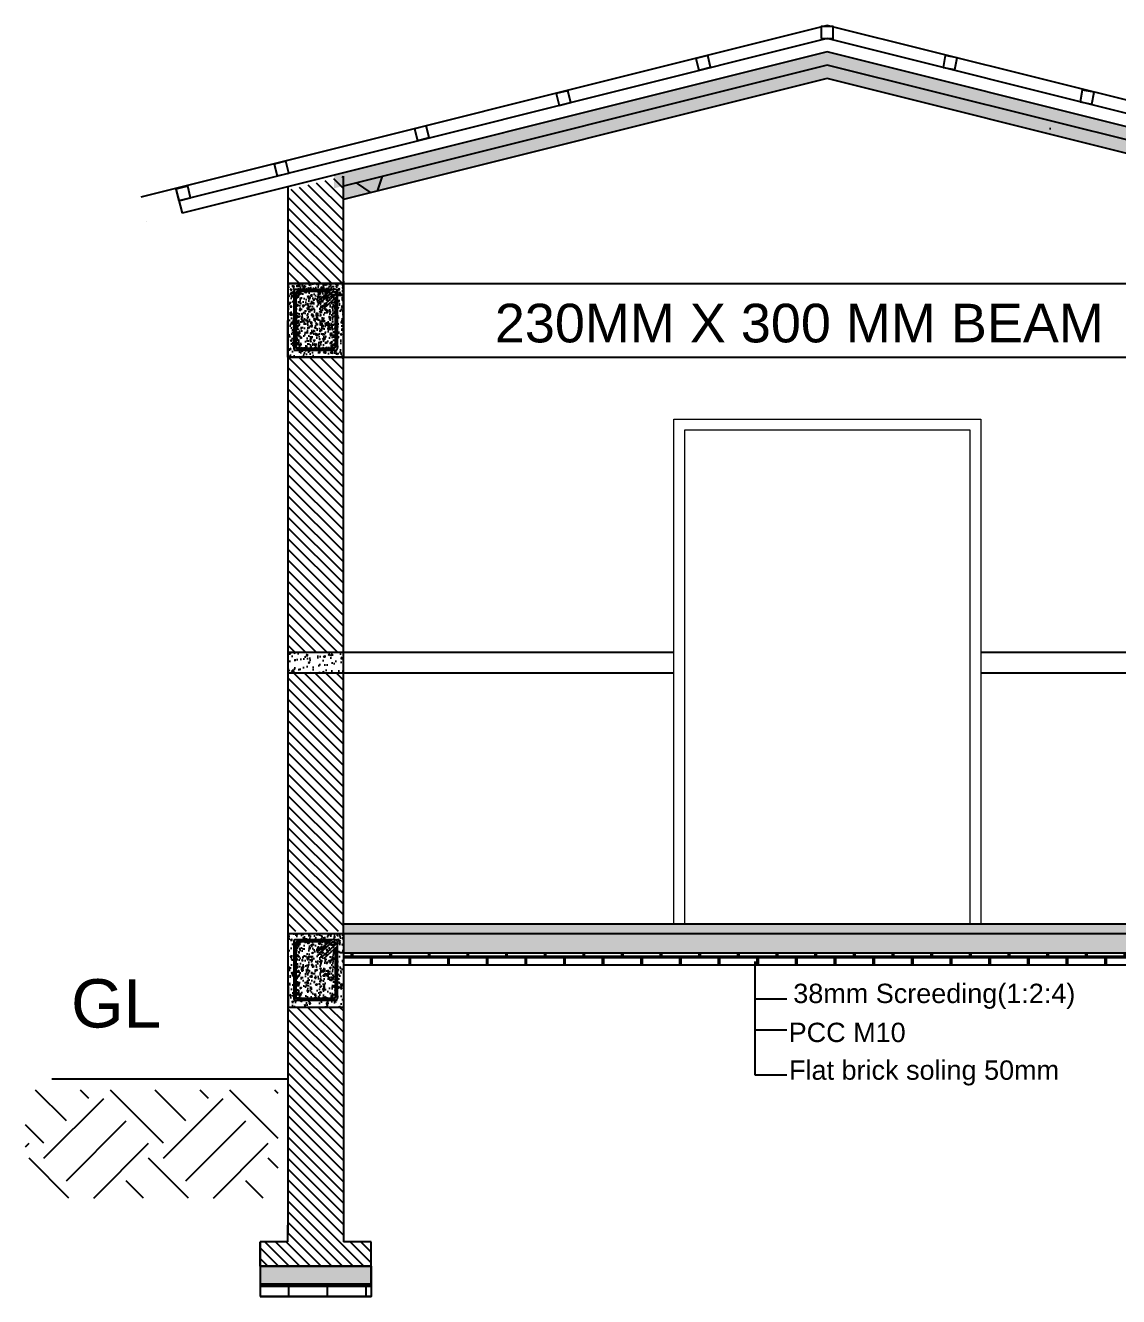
# Model space of a CAD drawing. Header units: metres. Extents: x 428 to 3974, y -4076 to 3914.
# Drawn here: x 1039.47 to 1043.99, y -388.2 to -382.94 of the extents above; entities that cross this region are included whole.
import ezdxf

# ---------------------------------------------------------------- set-up
doc = ezdxf.new("R2010")
doc.units = ezdxf.units.M
doc.header["$MEASUREMENT"] = 0
doc.linetypes.add('CONTINOUS', pattern=[0])
for name, color, linetype in [('Dimension', 7, 'Continuous'), ('Frame', 7, 'Continuous'), ('Roof', 221, 'CONTINOUS'), ('Truss', 202, 'Continuous'), ('wall', 150, 'Continuous')]:
    doc.layers.add(name, color=color, linetype=linetype)
doc.layers.add('Doors', color=3, linetype='Continuous', lineweight=20)
doc.layers.add('hatch-back', color=9, linetype='Continuous', lineweight=5)
doc.styles.add('labor camp', font='arial.ttf')
pattern_1 = [(50, (-6.520944, 18.36636), (0.0717260183, -0.0062752135), [0.0075, -0.0825]), (355, (-6.520944, 18.36636), (-0.0138751334, 0.0752192134), [0.006, -0.066]), (100.4514, (-6.51497, 18.36584), (0.057850938, 0.068943954), [0.006374019, -0.070114211]), (46.1842, (-6.52094, 18.38636), (0.106724105, -0.0165519014), [0.01125, -0.12375]), (96.6356, (-6.51205, 18.38498), (0.093466271, 0.097411787), [0.009561029, -0.1051713]), (351.1842, (-6.52094, 18.38636), (0.093466195, 0.09741186), [0.009, -0.099]), (21, (-6.510944, 18.38136), (0.0596907052, -0.040261889), [0.0075, -0.0825]), (326, (-6.510944, 18.38136), (0.024331533, 0.0725150045), [0.006, -0.066]), (71.4514, (-6.50597, 18.37801), (0.084022263, 0.0322530497), [0.006374019, -0.070114211]), (37.5, (-6.520944, 18.366362), (0.00121598553, 0.0332893854), [0, -0.0652, 0, -0.067, 0, -0.06625]), (7.5, (-6.520944, 18.366362), (0.0263069537, 0.0394411712), [0, -0.0382, 0, -0.0637, 0, -0.02525]), (327.5, (-6.543244, 18.366362), (0.0533822436, -0.0022554872), [0, -0.025, 0, -0.078, 0, -0.1035]), (317.5, (-6.553244, 18.36636), (0.058318617, 0.0100104982), [0, -0.0325, 0, -0.0518, 0, -0.0735])]
pattern_2 = [(50, (-0.93755, 0), (0.0717260183, -0.0062752135), [0.0075, -0.0825]), (355, (-0.93755, 0), (-0.0138751334, 0.0752192134), [0.006, -0.066]), (100.4514, (-0.93157, -0.00052), (0.057850938, 0.068943954), [0.006374019, -0.070114211]), (46.1842, (-0.93755, 0.02), (0.106724105, -0.0165519014), [0.01125, -0.12375]), (96.6356, (-0.92865, 0.01862), (0.093466271, 0.097411787), [0.009561029, -0.1051713]), (351.1842, (-0.93755, 0.02), (0.093466195, 0.09741186), [0.009, -0.099]), (21, (-0.92755, 0.015), (0.0596907052, -0.040261889), [0.0075, -0.0825]), (326, (-0.92755, 0.015), (0.024331533, 0.0725150045), [0.006, -0.066]), (71.4514, (-0.922574, 0.011645), (0.084022263, 0.0322530497), [0.006374019, -0.070114211]), (37.5, (-0.937548, 0), (0.00121598553, 0.0332893854), [0, -0.0652, 0, -0.067, 0, -0.06625]), (7.5, (-0.93755, 0), (0.0263069537, 0.0394411712), [0, -0.0382, 0, -0.0637, 0, -0.02525]), (327.5, (-0.959848, 0), (0.0533822436, -0.0022554872), [0, -0.025, 0, -0.078, 0, -0.1035]), (317.5, (-0.96985, 0), (0.058318617, 0.0100104982), [0, -0.0325, 0, -0.0518, 0, -0.0735])]
pattern_3 = [(50, (0, 0), (0.0717260183, -0.0062752135), [0.0075, -0.0825]), (355, (0, 0), (-0.0138751334, 0.0752192134), [0.006, -0.066]), (100.4514, (0.00598, -0.00052), (0.057850938, 0.068943954), [0.006374019, -0.070114211]), (46.1842, (0, 0.02), (0.106724105, -0.0165519014), [0.01125, -0.12375]), (96.6356, (0.00889, 0.01862), (0.093466271, 0.097411787), [0.009561029, -0.1051713]), (351.1842, (0, 0.02), (0.093466195, 0.09741186), [0.009, -0.099]), (21, (0.01, 0.015), (0.0596907052, -0.040261889), [0.0075, -0.0825]), (326, (0.01, 0.015), (0.024331533, 0.0725150045), [0.006, -0.066]), (71.4514, (0.014974, 0.011645), (0.084022263, 0.0322530497), [0.006374019, -0.070114211]), (37.5, (0, 0), (0.00121598553, 0.0332893854), [0, -0.0652, 0, -0.067, 0, -0.06625]), (7.5, (0, 0), (0.0263069537, 0.0394411712), [0, -0.0382, 0, -0.0637, 0, -0.02525]), (327.5, (-0.0223, 0), (0.0533822436, -0.0022554872), [0, -0.025, 0, -0.078, 0, -0.1035]), (317.5, (-0.0323, 0), (0.058318617, 0.0100104982), [0, -0.0325, 0, -0.0518, 0, -0.0735])]

msp = doc.modelspace()

# ---------------------------------------------------------------- hatches: boundary and pattern name
at = {"transparency": 33554687}
h = msp.add_hatch(dxfattribs=at)
h.set_pattern_fill('AR-CONC', color=6, scale=0.01)
h.set_pattern_definition([(50, (647.70112, -263.478895), (0.071726018, -0.0062752135), [0.0075, -0.0825]), (355, (647.70112, -263.478895), (-0.013875133, 0.075219213), [0.006, -0.066]), (100.451444, (647.707096, -263.47942), (0.057850885, 0.068943999), [0.006374019, -0.070114211]), (46.1842, (647.70112, -263.458895), (0.106724133, -0.016551928), [0.01125, -0.12375]), (96.635635, (647.71001, -263.46027), (0.093466195, 0.09741186), [0.009561034, -0.105171376]), (351.184164, (647.70112, -263.4589), (0.093466195, 0.09741186), [0.009, -0.099]), (21, (647.71112, -263.463895), (0.059690705, -0.040261889), [0.0075, -0.0825]), (326, (647.71112, -263.463895), (0.024331533, 0.072515005), [0.006, -0.066]), (71.451445, (647.716094, -263.46725), (0.084022238, 0.032253115), [0.006374019, -0.070114211]), (37.5, (647.70112, -263.478895), (0.0012159855, 0.0332893854), [0, -0.0652, 0, -0.067, 0, -0.06625]), (7.5, (647.70112, -263.478895), (0.0263069537, 0.0394411712), [0, -0.0382, 0, -0.0637, 0, -0.02525]), (327.5, (647.67882, -263.478895), (0.0533822436, -0.0022554872), [0, -0.025, 0, -0.078, 0, -0.1035]), (317.5, (647.66882, -263.478895), (0.058318617, 0.010010498), [0, -0.0325, 0, -0.0518, 0, -0.0735])])
h.paths.add_polyline_path([(1040.7524, -384.0697), (1040.7027, -384.1155), (1040.6959, -384.1081), (1040.7489, -384.0593, -0.589119), (1040.7367, -384.0525, -0.174263), (1040.7385, -384.0474), (1040.6832, -384.0936), (1040.6768, -384.0859), (1040.7264, -384.0445), (1040.597, -384.045, -0.414214), (1040.605, -384.053, -1), (1040.589, -384.053, -0.414214), (1040.597, -384.045), (1040.5944, -384.0445, 0.414214), (1040.5884, -384.0505), (1040.5884, -384.2688, -0.90907), (1040.6042, -384.2703, -0.414214), (1040.5962, -384.2783), (1040.7419, -384.2785, -0.343546), (1040.7359, -384.2707, -1), (1040.7519, -384.2707)])
h = msp.add_hatch(dxfattribs=at)
h.set_pattern_fill('AR-CONC', color=6, scale=0.01)
h.set_pattern_definition([(50, (647.70112, -266.169503), (0.071726018, -0.0062752135), [0.0075, -0.0825]), (355, (647.70112, -266.1695), (-0.013875133, 0.075219213), [0.006, -0.066]), (100.451444, (647.707096, -266.170026), (0.057850885, 0.068943999), [0.006374019, -0.070114211]), (46.1842, (647.70112, -266.1495), (0.106724133, -0.016551928), [0.01125, -0.12375]), (96.635635, (647.71001, -266.15088), (0.093466195, 0.09741186), [0.009561034, -0.105171376]), (351.184164, (647.70112, -266.1495), (0.093466195, 0.09741186), [0.009, -0.099]), (21, (647.71112, -266.154503), (0.059690705, -0.040261889), [0.0075, -0.0825]), (326, (647.71112, -266.1545), (0.024331533, 0.072515005), [0.006, -0.066]), (71.451445, (647.716094, -266.15786), (0.084022238, 0.032253115), [0.006374019, -0.070114211]), (37.5, (647.70112, -266.169503), (0.0012159855, 0.0332893854), [0, -0.0652, 0, -0.067, 0, -0.06625]), (7.5, (647.70112, -266.169503), (0.0263069537, 0.0394411712), [0, -0.0382, 0, -0.0637, 0, -0.02525]), (327.5, (647.67882, -266.169503), (0.0533822436, -0.0022554872), [0, -0.025, 0, -0.078, 0, -0.1035]), (317.5, (647.66882, -266.169503), (0.058318617, 0.010010498), [0, -0.0325, 0, -0.0518, 0, -0.0735])])
h.paths.add_polyline_path([(1040.7524, -386.7603), (1040.7027, -386.8061), (1040.6959, -386.7987), (1040.7489, -386.7499, -0.589119), (1040.7367, -386.7431, -0.174263), (1040.7385, -386.738), (1040.6832, -386.7842), (1040.6768, -386.7765), (1040.7264, -386.7351), (1040.597, -386.7356, -0.414214), (1040.605, -386.7436, -1), (1040.589, -386.7436, -0.414214), (1040.597, -386.7356), (1040.5944, -386.7351, 0.414214), (1040.5884, -386.7411), (1040.5884, -386.9594, -0.90907), (1040.6042, -386.9609, -0.414214), (1040.5962, -386.9689), (1040.7419, -386.9691, -0.343546), (1040.7359, -386.9614, -1), (1040.7519, -386.9614)])
at = {"layer": 'Dimension'}
h = msp.add_hatch(dxfattribs=at)
h.set_pattern_fill('ANSI31', color=6, scale=0.25, angle=90, style=0)
h.paths.add_polyline_path([(1040.7854, -383.5663), (1040.5568, -383.6234), (1040.5568, -384.0115), (1040.7854, -384.0115)])
h.paths.add_polyline_path([(1045.0206, -383.6041), (1044.792, -383.547), (1044.792, -383.5663), (1044.792, -384.0115), (1045.0206, -384.0115)])
h = msp.add_hatch(dxfattribs=at)
h.set_pattern_fill('ANSI31', color=6, scale=0.25, angle=90, style=0)
h.set_pattern_definition([(135, (-6.520944, 18.366362), (-0.0220970869, -0.0220970869), [])])
h.paths.add_polyline_path([(1040.7854, -384.3163), (1040.5568, -384.3163), (1040.5568, -385.5363), (1040.7854, -385.5363), (1040.7854, -384.9121)])
h = msp.add_hatch(dxfattribs=at)
h.set_pattern_fill('ANSI31', color=6, scale=0.25, angle=90, style=0)
h.set_pattern_definition([(135, (-6.520944, 18.496362), (-0.0220970869, -0.0220970869), [])])
h.paths.add_polyline_path([(1040.5568, -386.6921), (1040.7854, -386.6921), (1040.7854, -385.6221), (1040.5568, -385.6221)])
h = msp.add_hatch(dxfattribs=at)
h.set_pattern_fill('ANSI31', color=6, scale=0.25, angle=90, style=0)
h.paths.add_polyline_path([(1045.0209, -387.0069), (1044.7909, -387.0069), (1044.7909, -387.9083), (1044.7909, -387.9083), (1044.7909, -387.977), (1044.6759, -387.977), (1044.6759, -388.0776), (1045.1359, -388.0776), (1045.1359, -387.977), (1045.0209, -387.977), (1045.0209, -387.9083), (1045.0209, -387.9083)])
h.paths.add_polyline_path([(1040.7856, -387.0069), (1040.5556, -387.0069), (1040.5556, -387.9083), (1040.5556, -387.9083), (1040.5556, -387.977), (1040.4406, -387.977), (1040.4406, -388.0776), (1040.9006, -388.0776), (1040.9006, -387.977), (1040.7856, -387.977), (1040.7856, -387.9083), (1040.7856, -387.9083)])
at = {"layer": 'Truss', "linetype": 'Continuous', "lineweight": 30}
h = msp.add_hatch(dxfattribs=at)
h.set_pattern_fill('AR-B816C', color=256, scale=0.01)
h.set_pattern_definition([(0, (-0.93755, 0), (0.08, 0.08), [0.15625, -0.00375]), (0, (-1.01755, 0.00375), (0.08, 0.08), [0.15625, -0.00375]), (90, (-0.93755, 0), (-0.08, 0.08), [-0.08375, 0.07625]), (90, (-0.9413, 0), (-0.08, 0.08), [-0.08375, 0.07625])])
h.paths.add_polyline_path([(1044.7906, -386.8321), (1044.7906, -386.7821), (1040.7853, -386.7821), (1040.7854, -386.8321)])
at = {"layer": 'wall'}
h = msp.add_hatch(dxfattribs=at)
h.set_pattern_fill('AR-CONC', color=201, scale=0.01, style=0)
h.set_pattern_definition([(50, (-0.039133, 0.00344), (0.0717260183, -0.0062752135), [0.0075, -0.0825]), (355, (-0.03913, 0.00344), (-0.0138751334, 0.0752192134), [0.006, -0.066]), (100.4514, (-0.033156, 0.002916), (0.057850938, 0.068943954), [0.006374019, -0.070114211]), (46.1842, (-0.03913, 0.02344), (0.106724105, -0.0165519014), [0.01125, -0.12375]), (96.6356, (-0.03024, 0.02206), (0.093466271, 0.097411787), [0.009561029, -0.1051713]), (351.1842, (-0.03913, 0.02344), (0.093466195, 0.09741186), [0.009, -0.099]), (21, (-0.029133, 0.01844), (0.0596907052, -0.040261889), [0.0075, -0.0825]), (326, (-0.02913, 0.01844), (0.024331533, 0.0725150045), [0.006, -0.066]), (71.4514, (-0.02416, 0.015084), (0.084022263, 0.0322530497), [0.006374019, -0.070114211]), (37.5, (-0.039133, 0.00344), (0.00121598553, 0.0332893854), [0, -0.0652, 0, -0.067, 0, -0.06625]), (7.5, (-0.039133, 0.00344), (0.0263069537, 0.0394411712), [0, -0.0382, 0, -0.0637, 0, -0.02525]), (327.5, (-0.061433, 0.00344), (0.0533822436, -0.0022554872), [0, -0.025, 0, -0.078, 0, -0.1035]), (317.5, (-0.071433, 0.00344), (0.058318617, 0.0100104982), [0, -0.0325, 0, -0.0518, 0, -0.0735])])
h.paths.add_polyline_path([(1042.7881, -383.107), (1044.7529, -383.5982), (1044.7529, -383.5628), (1044.7529, -383.5435), (1042.7881, -383.0523), (1040.7462, -383.5628), (1040.7462, -383.6174)])
h = msp.add_hatch(dxfattribs=at)
h.set_pattern_fill('AR-CONC', color=256, scale=0.25, style=0)
h.set_pattern_definition([(50, (0, 0), (1.7931505, -0.1568803), [0.1875, -2.0625]), (355, (0, 0), (-0.3468783, 1.8804803), [0.15, -1.65]), (100.4514, (0.1494, -0.013), (1.4462735, 1.7235989), [0.1593505, -1.7528553]), (46.1842, (0, 0.5), (2.6681026, -0.4137975), [0.28125, -3.09375]), (96.6356, (0.2223, 0.4655), (2.336657, 2.4352947), [0.239026, -2.6292825]), (351.1842, (0, 0.5), (2.336655, 2.4352965), [0.225, -2.475]), (21, (0.25, 0.375), (1.4922676, -1.0065472), [0.1875, -2.0625]), (326, (0.25, 0.375), (0.6082883, 1.812875), [0.15, -1.65]), (71.4514, (0.3744, 0.2911), (2.1005566, 0.8063262), [0.1593505, -1.7528553]), (37.5, (0, 0), (0.03039964, 0.83223463), [0, -1.63, 0, -1.675, 0, -1.65625]), (7.5, (0, 0), (0.65767384, 0.9860293), [0, -0.955, 0, -1.5925, 0, -0.63125]), (327.5, (-0.5575, 0), (1.3345561, -0.05638718), [0, -0.625, 0, -1.95, 0, -2.5875]), (317.5, (-0.8075, 0), (1.4579654, 0.2502625), [0, -0.8125, 0, -1.295, 0, -1.8375])])
h.paths.add_polyline_path([(1042.7881, -383.107), (1040.7854, -383.6077), (1040.7854, -383.664), (1042.7881, -383.1633), (1044.792, -383.6643), (1044.792, -383.6079)])
h = msp.add_hatch(dxfattribs=at)
h.set_pattern_fill('AR-CONC', color=201, scale=0.01, style=0)
h.set_pattern_definition([(50, (0, 0), (0.0717260183, -0.0062752135), [0.0075, -0.0825]), (355, (0, 0), (-0.0138751334, 0.0752192134), [0.006, -0.066]), (100.4514, (0.00598, -0.00052), (0.057850938, 0.068943954), [0.006374019, -0.070114211]), (46.1842, (0, 0.02), (0.106724105, -0.0165519014), [0.01125, -0.12375]), (96.6356, (0.00889, 0.01862), (0.093466271, 0.097411787), [0.009561029, -0.1051713]), (351.1842, (0, 0.02), (0.093466195, 0.09741186), [0.009, -0.099]), (21, (0.01, 0.015), (0.0596907052, -0.040261889), [0.0075, -0.0825]), (326, (0.01, 0.015), (0.024331533, 0.0725150045), [0.006, -0.066]), (71.4514, (0.014974, 0.011645), (0.084022263, 0.0322530497), [0.006374019, -0.070114211]), (37.5, (0, 0), (0.00121598553, 0.0332893854), [0, -0.0652, 0, -0.067, 0, -0.06625]), (7.5, (0, 0), (0.0263069537, 0.0394411712), [0, -0.0382, 0, -0.0637, 0, -0.02525]), (327.5, (-0.0223, 0), (0.0533822436, -0.0022554872), [0, -0.025, 0, -0.078, 0, -0.1035]), (317.5, (-0.0323, 0), (0.058318617, 0.0100104982), [0, -0.0325, 0, -0.0518, 0, -0.0735])])
h.paths.add_polyline_path([(1044.792, -383.6643), (1044.792, -383.6079), (1042.7881, -383.107), (1040.7854, -383.6077), (1040.7854, -383.664), (1042.7881, -383.1633)])
h = msp.add_hatch(dxfattribs=at)
h.set_pattern_fill('AR-CONC', color=201, scale=0.01, style=0)
h.set_pattern_definition([(50, (-10.756227, 21.05697), (0.0717260183, -0.0062752135), [0.0075, -0.0825]), (355, (-10.75623, 21.05697), (-0.0138751334, 0.0752192134), [0.006, -0.066]), (100.4514, (-10.75025, 21.05645), (0.057850938, 0.068943954), [0.006374019, -0.070114211]), (46.1842, (-10.75623, 21.07697), (0.106724105, -0.0165519014), [0.01125, -0.12375]), (96.6356, (-10.74733, 21.07559), (0.093466271, 0.097411787), [0.009561029, -0.1051713]), (351.1842, (-10.75623, 21.07697), (0.093466195, 0.09741186), [0.009, -0.099]), (21, (-10.746227, 21.07197), (0.0596907052, -0.040261889), [0.0075, -0.0825]), (326, (-10.74623, 21.07197), (0.024331533, 0.0725150045), [0.006, -0.066]), (71.4514, (-10.74125, 21.068615), (0.084022263, 0.0322530497), [0.006374019, -0.070114211]), (37.5, (-10.756227, 21.05697), (0.00121598553, 0.0332893854), [0, -0.0652, 0, -0.067, 0, -0.06625]), (7.5, (-10.756227, 21.05697), (0.0263069537, 0.0394411712), [0, -0.0382, 0, -0.0637, 0, -0.02525]), (327.5, (-10.778527, 21.05697), (0.0533822436, -0.0022554872), [0, -0.025, 0, -0.078, 0, -0.1035]), (317.5, (-10.788527, 21.05697), (0.058318617, 0.0100104982), [0, -0.0325, 0, -0.0518, 0, -0.0735])])
h.paths.add_polyline_path([(1040.5554, -384.0115), (1040.5554, -384.2315), (1040.5937, -384.2315, -0.414214), (1040.5836, -384.2214, -0.414214), (1040.5937, -384.2114), (1040.7515, -384.2114, -0.414214), (1040.7615, -384.2214, -0.414214), (1040.7515, -384.2315), (1040.7854, -384.2315), (1040.7854, -384.0115)])
h = msp.add_hatch(dxfattribs=at)
h.set_pattern_fill('AR-CONC', color=201, scale=0.01, style=0)
h.set_pattern_definition([(50, (670.684274, -263.81386), (0.071726018, -0.0062752135), [0.0075, -0.0825]), (355, (670.684274, -263.81386), (-0.013875133, 0.075219213), [0.006, -0.066]), (100.4514, (670.69025, -263.81438), (0.057850938, 0.068943954), [0.006374019, -0.070114211]), (46.1842, (670.68427, -263.79386), (0.106724105, -0.016551901), [0.01125, -0.12375]), (96.6356, (670.69317, -263.79524), (0.09346627, 0.097411787), [0.00956103, -0.1051713]), (351.1842, (670.68427, -263.79386), (0.093466195, 0.09741186), [0.009, -0.099]), (21, (670.694274, -263.79886), (0.059690705, -0.040261889), [0.0075, -0.0825]), (326, (670.694274, -263.79886), (0.024331533, 0.072515005), [0.006, -0.066]), (71.4514, (670.69925, -263.802214), (0.084022263, 0.03225305), [0.006374019, -0.070114211]), (37.5, (670.684274, -263.813859), (0.0012159855, 0.0332893854), [0, -0.0652, 0, -0.067, 0, -0.06625]), (7.5, (670.684274, -263.81386), (0.0263069537, 0.0394411712), [0, -0.0382, 0, -0.0637, 0, -0.02525]), (327.5, (670.661974, -263.813859), (0.0533822436, -0.0022554872), [0, -0.025, 0, -0.078, 0, -0.1035]), (317.5, (670.651974, -263.81386), (0.058318617, 0.010010498), [0, -0.0325, 0, -0.0518, 0, -0.0735])])
h.paths.add_polyline_path([(1040.7854, -384.0115), (1040.5568, -384.0115), (1040.5554, -384.3163), (1040.5886, -384.3163, -0.264756), (1040.5836, -384.3077, -1), (1040.6037, -384.3077, -0.264756), (1040.5988, -384.3163), (1040.7463, -384.3163, -0.264756), (1040.7414, -384.3077, -1), (1040.7615, -384.3077, -0.264756), (1040.7566, -384.3163), (1040.7854, -384.3163)])
h = msp.add_hatch(dxfattribs=at)
h.set_pattern_fill('AR-CONC', color=201, scale=0.01, style=0)
h.set_pattern_definition(pattern_1)
h.paths.add_polyline_path([(1040.7854, -384.0115), (1040.5568, -384.0115), (1040.5568, -384.3163), (1040.7854, -384.3163)])
h = msp.add_hatch(dxfattribs=at)
h.set_pattern_fill('AR-CONC', color=201, scale=0.01, style=0)
h.set_pattern_definition([(50, (253.005345, 22.25907), (0.0717260183, -0.0062752135), [0.0075, -0.0825]), (355, (253.005345, 22.25907), (-0.0138751334, 0.0752192134), [0.006, -0.066]), (100.4514, (253.01132, 22.25855), (0.057850938, 0.068943954), [0.006374019, -0.070114211]), (46.1842, (253.005345, 22.27907), (0.106724105, -0.016551901), [0.01125, -0.12375]), (96.6356, (253.01424, 22.27769), (0.09346627, 0.097411787), [0.009561029, -0.1051713]), (351.1842, (253.00535, 22.27907), (0.093466195, 0.09741186), [0.009, -0.099]), (21, (253.015345, 22.27407), (0.0596907052, -0.040261889), [0.0075, -0.0825]), (326, (253.015345, 22.27407), (0.024331533, 0.0725150045), [0.006, -0.066]), (71.4514, (253.02032, 22.270716), (0.084022263, 0.0322530497), [0.006374019, -0.070114211]), (37.5, (253.005345, 22.259072), (0.0012159855, 0.0332893854), [0, -0.0652, 0, -0.067, 0, -0.06625]), (7.5, (253.005345, 22.25907), (0.0263069537, 0.0394411712), [0, -0.0382, 0, -0.0637, 0, -0.02525]), (327.5, (252.983045, 22.259072), (0.0533822436, -0.0022554872), [0, -0.025, 0, -0.078, 0, -0.1035]), (317.5, (252.973045, 22.25907), (0.058318617, 0.0100104982), [0, -0.0325, 0, -0.0518, 0, -0.0735])])
h.paths.add_polyline_path([(1040.5568, -384.3163), (1040.5951, -384.3163, -0.414214), (1040.585, -384.3062, -0.414214), (1040.5951, -384.2962), (1040.7529, -384.2962, -0.414214), (1040.7629, -384.3062, -0.414214), (1040.7529, -384.3163), (1040.7854, -384.3163), (1040.7854, -384.0115), (1040.5568, -384.0115)])
h = msp.add_hatch(dxfattribs=at)
h.set_pattern_fill('AR-CONC', color=201, scale=0.01, style=0)
h.set_pattern_definition(pattern_1)
h.paths.add_polyline_path([(1040.5568, -385.5363), (1040.5568, -385.6221), (1040.7854, -385.6221), (1040.7854, -385.5363)])
h = msp.add_hatch(dxfattribs=at)
h.set_pattern_fill('AR-CONC', color=201, scale=0.01, style=0)
h.set_pattern_definition(pattern_2)
h.paths.add_polyline_path([(1040.7854, -386.6621), (1040.7854, -386.7021), (1044.792, -386.7021), (1044.792, -386.6621)])
h = msp.add_hatch(dxfattribs=at)
h.set_pattern_fill('AR-CONC', color=201, scale=0.01, style=0)
h.set_pattern_definition(pattern_3)
h.paths.add_polyline_path([(1040.7854, -386.7021), (1040.5568, -386.7021), (1040.5554, -387.0069), (1040.5886, -387.0069, -0.264756), (1040.5836, -386.9983, -1), (1040.6037, -386.9983, -0.264756), (1040.5988, -387.0069), (1040.7463, -387.0069, -0.264756), (1040.7414, -386.9983, -1), (1040.7615, -386.9983, -0.264756), (1040.7566, -387.0069), (1040.7854, -387.0069)])
h = msp.add_hatch(dxfattribs=at)
h.set_pattern_fill('AR-CONC', color=201, scale=0.01, style=0)
h.set_pattern_definition(pattern_1)
h.paths.add_polyline_path([(1040.5568, -386.9221), (1040.5951, -386.9221, -0.414214), (1040.585, -386.9121, -0.414214), (1040.5951, -386.902), (1040.7529, -386.902, -0.414214), (1040.7629, -386.9121, -0.414214), (1040.7529, -386.9221), (1040.7856, -386.9221), (1040.7851, -386.7021), (1040.5568, -386.7021)])
h = msp.add_hatch(dxfattribs=at)
h.set_pattern_fill('AR-CONC', color=201, scale=0.01, style=0)
h.set_pattern_definition([(50, (253.005345, 19.568463), (0.0717260183, -0.0062752135), [0.0075, -0.0825]), (355, (253.005345, 19.56846), (-0.0138751334, 0.0752192134), [0.006, -0.066]), (100.4514, (253.01132, 19.56794), (0.057850938, 0.068943954), [0.006374019, -0.070114211]), (46.1842, (253.005345, 19.58846), (0.106724105, -0.016551901), [0.01125, -0.12375]), (96.6356, (253.01424, 19.58708), (0.09346627, 0.097411787), [0.009561029, -0.1051713]), (351.1842, (253.00535, 19.58846), (0.093466195, 0.09741186), [0.009, -0.099]), (21, (253.015345, 19.583463), (0.0596907052, -0.040261889), [0.0075, -0.0825]), (326, (253.015345, 19.58346), (0.024331533, 0.0725150045), [0.006, -0.066]), (71.4514, (253.02032, 19.58011), (0.084022263, 0.0322530497), [0.006374019, -0.070114211]), (37.5, (253.005345, 19.568463), (0.0012159855, 0.0332893854), [0, -0.0652, 0, -0.067, 0, -0.06625]), (7.5, (253.005345, 19.568463), (0.0263069537, 0.0394411712), [0, -0.0382, 0, -0.0637, 0, -0.02525]), (327.5, (252.983045, 19.568463), (0.0533822436, -0.0022554872), [0, -0.025, 0, -0.078, 0, -0.1035]), (317.5, (252.973045, 19.568463), (0.058318617, 0.0100104982), [0, -0.0325, 0, -0.0518, 0, -0.0735])])
h.paths.add_polyline_path([(1040.5568, -387.0069), (1040.5951, -387.0069, -0.414214), (1040.585, -386.9969, -0.414214), (1040.5951, -386.9868), (1040.7529, -386.9868, -0.414214), (1040.7629, -386.9969, -0.414214), (1040.7529, -387.0069), (1040.7854, -387.0069), (1040.7854, -386.7021), (1040.5568, -386.7021)])
h = msp.add_hatch(dxfattribs=at)
h.set_pattern_fill('AR-CONC', color=201, scale=0.01, style=0)
h.set_pattern_definition(pattern_2)
h.paths.add_polyline_path([(1040.7851, -386.7021), (1040.7853, -386.7821), (1044.7906, -386.7821), (1044.7906, -386.7021)])
h = msp.add_hatch(dxfattribs=at)
h.set_pattern_fill('AR-CONC', color=256, scale=0.5, style=0)
h.set_pattern_definition([(50, (-21.506, -275.7723), (3.586301, -0.313761), [0.375, -4.125]), (355, (-21.506, -275.7723), (-0.693757, 3.760961), [0.3, -3.3]), (100.4514, (-21.207, -275.7984), (2.892547, 3.447198), [0.318701, -3.50571]), (46.1842, (-21.506, -274.7723), (5.336205, -0.827595), [0.5625, -6.1875]), (96.6356, (-21.0613, -274.841), (4.673314, 4.87059), [0.478051, -5.258565]), (351.1842, (-21.506, -274.772), (4.67331, 4.870593), [0.45, -4.95]), (21, (-21.006, -275.0223), (2.984535, -2.0130945), [0.375, -4.125]), (326, (-21.006, -275.0223), (1.216577, 3.62575), [0.3, -3.3]), (71.4514, (-20.7573, -275.19), (4.201113, 1.612652), [0.318701, -3.50571]), (37.5, (-21.506, -275.7723), (0.0607993, 1.6644693), [0, -3.26, 0, -3.35, 0, -3.3125]), (7.5, (-21.506, -275.7723), (1.3153477, 1.9720586), [0, -1.91, 0, -3.185, 0, -1.2625]), (327.5, (-22.621, -275.7723), (2.6691122, -0.1127744), [0, -1.25, 0, -3.9, 0, -5.175]), (317.5, (-23.121, -275.7723), (2.915931, 0.500525), [0, -1.625, 0, -2.59, 0, -3.675])])
h.paths.add_polyline_path([(1040.2268, -387.0459), (1040.2268, -387.12), (1044.8057, -387.12), (1044.8057, -387.046)])
h = msp.add_hatch(dxfattribs=at)
h.set_pattern_fill('EARTH', color=201, scale=1.4, angle=45)
h.set_pattern_definition([(45, (-1600.46408, 1157.989), (0, 0.494974747), [0.35, -0.35]), (45, (-1600.5569, 1158.0818), (0, 0.494974747), [0.35, -0.35]), (45, (-1600.6497, 1158.1746), (0, 0.494974747), [0.35, -0.35]), (135, (-1600.6497, 1158.23647), (-0.494974747, 1e-16), [0.35, -0.35]), (135, (-1600.5569, 1158.32928), (-0.494974747, 1e-16), [0.35, -0.35]), (135, (-1600.46408, 1158.4221), (-0.494974747, 1e-16), [0.35, -0.35])])
h.paths.add_polyline_path([(1040.5155, -387.3491), (1039.469, -387.3491), (1039.469, -387.796), (1040.5155, -387.796)])
h = msp.add_hatch(dxfattribs=at)
h.set_pattern_fill('AR-CONC', color=201, scale=0.01, style=0)
h.set_pattern_definition(pattern_3)
h.paths.add_polyline_path([(1044.6759, -388.0779), (1044.6759, -388.1518), (1045.1359, -388.1518), (1045.1359, -388.0779)])
h.paths.add_polyline_path([(1040.4406, -388.0779), (1040.4406, -388.1518), (1040.9006, -388.1518), (1040.9006, -388.0779)])
h = msp.add_hatch(dxfattribs=at)
h.set_pattern_fill('AR-B816', color=201, scale=0.01)
h.paths.add_polyline_path([(1040.4406, -388.1518), (1040.4406, -388.2034), (1040.9006, -388.2034), (1040.9006, -388.1518)])
h.paths.add_polyline_path([(1045.1359, -388.2034), (1045.1359, -388.1518), (1044.6759, -388.1518), (1044.6759, -388.2034)])

# ---------------------------------------------------------------- linework, layer by layer
for p, q in [((1040.736, -384.0365), (1040.6768, -384.0859)), ((1040.7408, -384.0455), (1040.6832, -384.0936)), ((1040.7511, -384.0573), (1040.6959, -384.1081)), ((1040.7604, -384.0624), (1040.7027, -384.1155)), ((1040.6832, -384.0936), (1040.6768, -384.0859)), ((1040.7027, -384.1155), (1040.6959, -384.1081)), ((1040.736, -386.7271), (1040.6768, -386.7765)), ((1040.7408, -386.7361), (1040.6832, -386.7842)), ((1040.7511, -386.7479), (1040.6959, -386.7987)), ((1040.6832, -386.7842), (1040.6768, -386.7765)), ((1040.7027, -386.8061), (1040.6959, -386.7987)), ((1040.7604, -386.753), (1040.7027, -386.8061)), ((1042.4884, -386.8162), (1042.4884, -387.2864)), ((1042.4884, -386.9707), (1042.6215, -386.9707)), ((1042.4884, -387.099), (1042.6215, -387.099)), ((1042.4884, -387.2864), (1042.6215, -387.2864))]:
    msp.add_line(p, q)
for points in [[(1040.5864, -384.2865), (1040.7544, -384.2865, 0.414214), (1040.7604, -384.2805), (1040.7604, -384.0425, 0.414214), (1040.7544, -384.0365), (1040.5864, -384.0365, 0.414214), (1040.5804, -384.0425), (1040.5804, -384.2805, 0.414214)], [(1040.5864, -386.9771), (1040.7544, -386.9771, 0.414214), (1040.7604, -386.9711), (1040.7604, -386.7331, 0.414214), (1040.7544, -386.7271), (1040.5864, -386.7271, 0.414214), (1040.5804, -386.7331), (1040.5804, -386.9711, 0.414214)]]:
    msp.add_lwpolyline(points, format="xyb", close=True)
for points in [[(1040.7264, -384.0445), (1040.5944, -384.0445, 0.414214), (1040.5884, -384.0505), (1040.5884, -384.2725, 0.414214), (1040.5944, -384.2785), (1040.7464, -384.2785, 0.414214), (1040.7524, -384.2725), (1040.7524, -384.0697)], [(1040.7264, -386.7351), (1040.5944, -386.7351, 0.414214), (1040.5884, -386.7411), (1040.5884, -386.9631, 0.414214), (1040.5944, -386.9691), (1040.7464, -386.9691, 0.414214), (1040.7524, -386.9631), (1040.7524, -386.7603)]]:
    msp.add_lwpolyline(points, format="xyb")
for centre in [(1040.597, -384.053), (1040.7447, -384.0525), (1040.5962, -384.2703), (1040.7439, -384.2707), (1040.597, -386.7436), (1040.7447, -386.7431), (1040.5962, -386.9609), (1040.7439, -386.9614)]:
    msp.add_circle(centre, 0.008)
at = {"layer": 'Doors'}
for p, q in [((1042.1537, -386.6621), (1042.1537, -384.5721)), ((1042.1537, -384.5721), (1043.4237, -384.5721)), ((1043.4237, -384.5721), (1043.4237, -386.6621)), ((1042.1989, -386.6621), (1042.1989, -384.6173)), ((1042.1989, -384.6173), (1043.3785, -384.6173)), ((1043.3785, -384.6173), (1043.3785, -386.6621))]:
    msp.add_line(p, q, dxfattribs=at)
at = {"layer": 'Frame'}
for points in [[(1042.7635, -382.9975), (1042.8135, -382.9975), (1042.8135, -382.9475), (1042.7635, -382.9475)], [(1042.2573, -383.1282), (1042.3058, -383.116), (1042.2936, -383.0675), (1042.2451, -383.0798)], [(1043.3169, -383.1261), (1043.3262, -383.0769), (1043.2771, -383.0676), (1043.2678, -383.1168)], [(1041.6784, -383.2738), (1041.7269, -383.2616), (1041.7146, -383.2131), (1041.6661, -383.2254)], [(1043.8844, -383.2688), (1043.8937, -383.2197), (1043.8445, -383.2104), (1043.8352, -383.2595)], [(1041.0924, -383.419), (1041.1408, -383.4068), (1041.1286, -383.3583), (1041.0801, -383.3705)], [(1040.5115, -383.5662), (1040.5599, -383.554), (1040.5477, -383.5055), (1040.4992, -383.5178)], [(1040.1531, -383.6564), (1040.1408, -383.6079), (1040.0923, -383.6201), (1040.1046, -383.6686)]]:
    msp.add_lwpolyline(points, close=True, dxfattribs=at)
at = {"layer": 'hatch-back', "linetype": 'Continuous', "lineweight": 15}
for p, q in [((1040.6677, -384.0056), (1040.6677, -384.0056)), ((1040.6252, -384.0185), (1040.6252, -384.0185)), ((1040.6835, -384.0214), (1040.6835, -384.0214))]:
    msp.add_line(p, q, dxfattribs=at)
at = {"layer": 'Roof'}
for p, q in [((1042.7881, -382.9977), (1040.1046, -383.6686)), ((1045.4717, -383.6686), (1042.7881, -382.9977)), ((1042.7881, -383.0523), (1040.1175, -383.72)), ((1045.4588, -383.72), (1042.7881, -383.0523)), ((1042.7881, -383.107), (1040.7854, -383.6077)), ((1044.792, -383.6079), (1042.7881, -383.107)), ((1042.7881, -383.1633), (1040.7854, -383.664)), ((1044.792, -383.6643), (1042.7881, -383.1633)), ((1040.0923, -383.6198), (1040.1175, -383.72)), ((1039.972, -383.7564), (1039.9719, -383.7564))]:
    msp.add_line(p, q, dxfattribs=at)
at = {"layer": 'Truss'}
for p, q in [((1040.4406, -388.0776), (1040.4406, -387.977)), ((1040.4406, -388.0776), (1040.9006, -388.0776)), ((1040.9006, -388.128), (1040.9006, -388.2034)), ((1040.4406, -388.2034), (1040.9006, -388.2034))]:
    msp.add_line(p, q, dxfattribs=at)
at = {"layer": 'wall'}
for p, q in [((1042.7881, -382.9431), (1039.9462, -383.6535)), ((1045.6301, -383.6535), (1042.7881, -382.9431)), ((1040.7854, -385.0308), (1040.7854, -383.5663)), ((1040.5568, -386.6921), (1040.5568, -383.6102)), ((1040.5554, -384.3163), (1040.5568, -384.0115)), ((1040.7854, -384.0115), (1040.5554, -384.0115)), ((1040.5568, -384.0115), (1045.0206, -384.0115)), ((1040.7854, -384.0115), (1040.5568, -384.0115)), ((1040.5568, -387.0069), (1040.5568, -384.0135)), ((1040.7854, -384.0015), (1040.7854, -384.3163)), ((1040.5879, -384.1115), (1040.5795, -384.1115)), ((1040.642, -384.1115), (1040.639, -384.1115)), ((1040.7416, -384.1115), (1040.7412, -384.1115)), ((1040.5727, -384.1415), (1040.568, -384.1415)), ((1040.7854, -384.1315), (1040.7854, -384.2315)), ((1040.5568, -384.3163), (1044.792, -384.3163)), ((1040.7856, -384.3163), (1040.5568, -384.3163)), ((1043.4237, -384.3163), (1045.0206, -384.3163)), ((1040.7854, -385.6221), (1040.7854, -384.8982)), ((1040.5568, -385.5363), (1042.1537, -385.5363)), ((1043.4237, -385.5363), (1045.0206, -385.5363)), ((1040.5568, -385.6221), (1042.1537, -385.6221)), ((1040.7854, -386.7021), (1040.7854, -385.6221)), ((1043.4237, -385.6221), (1045.0206, -385.6221)), ((1044.792, -386.6621), (1040.7854, -386.6621)), ((1040.7854, -386.7021), (1040.5554, -386.7021)), ((1045.0206, -386.7021), (1040.5568, -386.7021)), ((1040.7854, -386.7021), (1040.5568, -386.7021)), ((1040.7854, -386.7021), (1040.7856, -387.0069)), ((1043.4237, -386.7021), (1042.1537, -386.7021)), ((1044.7906, -386.7821), (1040.7853, -386.7821)), ((1040.5568, -386.9221), (1040.5568, -386.8221)), ((1040.5568, -386.9221), (1040.5568, -386.8221)), ((1040.5879, -386.8021), (1040.5795, -386.8021)), ((1040.642, -386.8021), (1040.639, -386.8021)), ((1040.7416, -386.8021), (1040.7412, -386.8021)), ((1044.7906, -386.8321), (1040.7854, -386.8321)), ((1040.5568, -386.9207), (1040.5568, -387.0069)), ((1040.5556, -387.0069), (1040.5556, -387.9481)), ((1040.7856, -387.0069), (1040.5568, -387.0069)), ((1040.5556, -387.3035), (1039.5789, -387.3035)), ((1040.5556, -387.977), (1040.4406, -387.977)), ((1040.4406, -387.977), (1040.4406, -388.0776)), ((1040.9006, -387.977), (1040.7856, -387.977)), ((1040.9006, -388.128), (1040.9006, -387.977)), ((1040.4406, -388.0776), (1040.4406, -388.2035)), ((1040.9006, -388.0779), (1040.4406, -388.0779)), ((1040.9006, -388.1532), (1040.9006, -388.0778))]:
    msp.add_line(p, q, dxfattribs=at)
for points in [[(1040.7856, -387.0069), (1040.7856, -387.9083), (1040.7856, -387.9083), (1040.7856, -387.977)], [(1040.5556, -387.977), (1040.5556, -387.9083)], [(1040.4406, -388.0778), (1040.9006, -388.0778), (1040.9006, -388.1518), (1040.4406, -388.1518)], [(1040.4406, -388.1518), (1040.9006, -388.1518), (1040.9006, -388.2035), (1040.4406, -388.2035)]]:
    msp.add_lwpolyline(points, dxfattribs=at)

# ---------------------------------------------------------------- texts
at = {"layer": 'Dimension', "style": 'labor camp'}
for s, insert, char_height, width, attachment_point in [('230MM X 300 MM BEAM', (1042.673, -384.176), 0.16, 4.269866, 5), ('{\\H0.5274x;GL\\fArial|b1|i0|c0|p34;\\H1.896x; }', (1039.658, -386.8901), 0.379246, 0.798345, 1), ('38mm Screeding(1:2:4) ', (1043.2317, -386.9609), 0.08, 1.224874, 5), (' PCC M10', (1042.8555, -387.1108), 0.08, 0.994079, 5), ('Flat brick soling 50mm', (1043.1894, -387.2783), 0.08, 2.186804, 5)]:
    msp.add_mtext(s, dxfattribs=dict(at, insert=insert, char_height=char_height, width=width, attachment_point=attachment_point))

doc.saveas('drawing.dxf')
